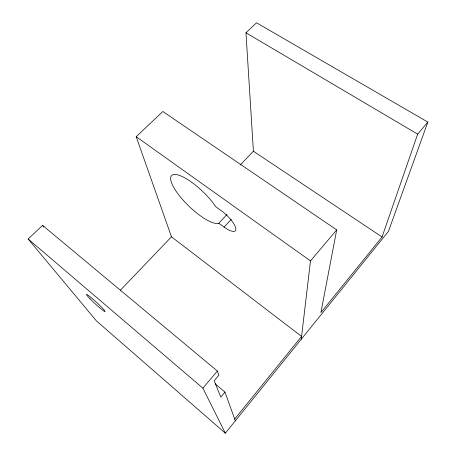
<?xml version="1.0" encoding="UTF-8"?>
<svg xmlns="http://www.w3.org/2000/svg" width="456" height="456" viewBox="0 0 456 456"><rect width="100%" height="100%" fill="white"/><g stroke="black" fill="none" stroke-linecap="round" stroke-linejoin="round"><path stroke-width="0.68" d="M301.245 339.264L310.485 260.9L336.699 229.898L162.849 111.481L136.201 136.709L171.479 236.812L301.581 336.414L234.692 419.058M336.699 229.898L320.91 312.531L382.065 236.972L417.65 134.144L427.848 122.077L256.529 22.8L245.966 32.798L253.411 151.221L240.158 165.066M427.848 122.077L388.461 231.334L225.338 433.2L96.404 320.87L28.152 238.995L42.562 225.355L217.369 371.047L218.863 375.191L214.2 380.731L220.807 397.125L224.968 392.109L215.215 383.827M225.338 433.2L202.897 388.164L217.369 371.047M224.095 227.088L224.973 227.743A17.881 5.461 43 0 0 235.843 228.667A17.881 5.461 43 0 0 222.921 211.92L215.608 206.608L212.507 202.219A33.801 10.078 43.9 0 0 175.549 174.483A33.801 10.078 43.9 0 0 182.679 199.66A33.801 10.078 43.9 0 0 218.51 223.423L218.766 223.246L224.095 227.088L231.306 219.307M218.766 223.246L226.945 214.485M120.31 290.261L171.479 236.812M245.966 32.798L417.65 134.144M253.411 151.221L382.065 236.972M136.201 136.709L310.485 260.9M28.152 238.995L202.897 388.164M42.562 225.355L43.839 227.054M224.968 392.109L235.33 420.831M90.094 298.851A12.625 0.992 42.7 0 0 104.994 311.573A12.625 0.992 42.7 0 0 92.254 298.515A12.625 0.992 42.7 0 0 90.094 298.851"/></g></svg>
